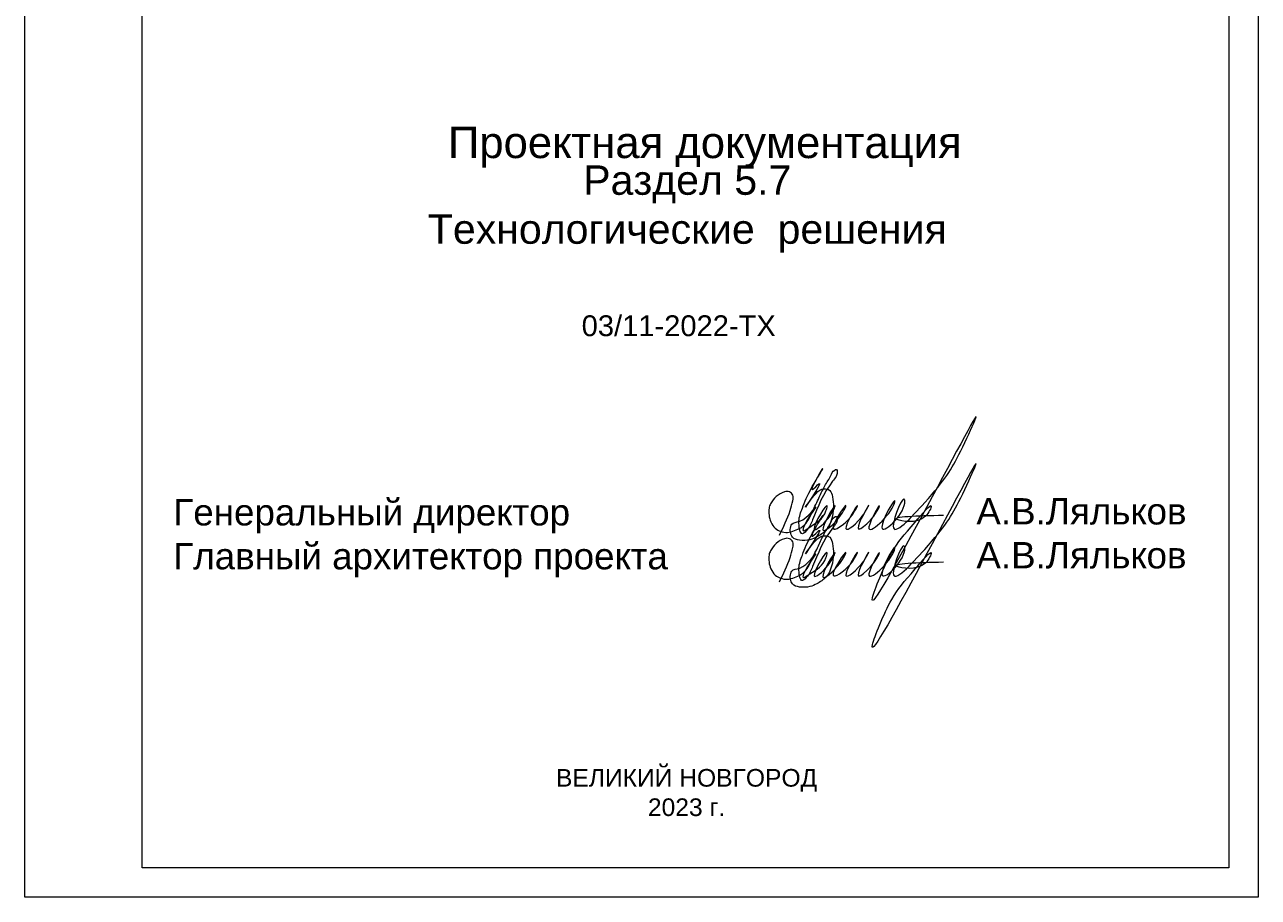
# Model space of a CAD drawing. Header units: metres. Extents: x 14591 to 15202, y 5442 to 5571.
# Drawn here: x 15026.5 to 15047.5, y 5442.33 to 5457.18 of the extents above; entities that cross this region are included whole.
import ezdxf

# ---------------------------------------------------------------- set-up
doc = ezdxf.new("R2010")
doc.units = ezdxf.units.M
doc.header["$MEASUREMENT"] = 0
doc.layers.add('контур здания на ситуации', color=1, linetype='Continuous', lineweight=30)
doc.styles.add('GOST 2.304', font='CS_Gost2304.shx')

msp = doc.modelspace()

# ---------------------------------------------------------------- linework, layer by layer
at = {"color": 7, "linetype": 'Continuous', "lineweight": 0, "flags": 128}
msp.add_lwpolyline([(15026.50435252, 5472.02831988), (15047.50435252, 5472.02831988), (15047.50435252, 5442.32831988), (15026.50435252, 5442.32831988), (15026.50435252, 5472.02831988)], close=True, dxfattribs=at)
at = {"color": 7, "linetype": 'Continuous', "lineweight": 13, "flags": 128}
msp.add_lwpolyline([(15028.50435252, 5471.52831988), (15047.00435252, 5471.52831988), (15047.00435252, 5442.82831988), (15028.50435252, 5442.82831988), (15028.50435252, 5471.52831988)], close=True, dxfattribs=at)
at = {"layer": 'контур здания на ситуации', "color": 5, "linetype": 'Continuous', "lineweight": 0, "ltscale": 0.00128}
for points in [[(15039.35215131, 5448.49158251), (15039.53504871, 5448.90990812), (15039.57991261, 5449.07734246), (15039.57991261, 5449.17212471), (15039.52428142, 5449.2277559), (15039.43648911, 5449.2277559), (15039.2986975, 5449.14820187), (15039.20115642, 5449.02387467), (15039.17541092, 5448.95192324), (15039.17541092, 5448.82968345), (15039.20578085, 5448.71634131), (15039.28209433, 5448.60820905), (15039.36985402, 5448.55754097), (15039.48879096, 5448.53768961), (15039.61002521, 5448.57017423), (15039.71419982, 5448.61755497), (15039.78565011, 5448.67278076), (15039.91278397, 5448.89298307), (15040.03070776, 5449.13537885), (15040.12641916, 5449.33210483), (15040.22659133, 5449.50560813), (15040.29288675, 5449.59853228), (15040.32382065, 5449.606821), (15040.33574503, 5449.56231859), (15040.31612719, 5449.4891038), (15040.25827715, 5449.40922142), (15039.91760818, 5448.75286594), (15039.80935059, 5448.56535829), (15039.7282673, 5448.51854483), (15039.70658051, 5448.55610745), (15039.69650917, 5448.5936942), (15039.68316203, 5448.72814447), (15039.74217148, 5448.94837074), (15039.91113171, 5449.31659242), (15040.08618478, 5449.61979323), (15039.91328454, 5449.2682824), (15040.02577215, 5449.36732096), (15039.79636572, 5448.96997736), (15039.9758515, 5449.20250487), (15040.10798641, 5449.27879299), (15040.20818784, 5449.2519441), (15040.2559293, 5449.14482568), (15040.27002153, 5448.97216277), (15040.14392923, 5448.57521117), (15039.98757278, 5448.46068134), (15039.87256156, 5448.41269999), (15039.69582887, 5448.40601566), (15039.57330068, 5448.45796587), (15039.55100557, 5448.49658214), (15039.5375441, 5448.58675155), (15039.56207147, 5448.67828895), (15039.69695789, 5448.72743007), (15039.96935194, 5448.97144678), (15039.76360086, 5448.56664149), (15039.86952513, 5448.6277969), (15040.14429741, 5448.90256917), (15040.16588739, 5448.98314407), (15039.94290304, 5448.59692385), (15040.17977947, 5448.77682861), (15040.30155711, 5448.99579106), (15040.09249082, 5448.58065428), (15040.38085537, 5448.80796756), (15040.48499721, 5448.99579106), (15040.26550696, 5448.60817824), (15040.56143187, 5448.7970285), (15040.67986222, 5448.99579106), (15040.48426566, 5448.6041289), (15040.78689204, 5448.8472931), (15040.87153262, 5448.99579106), (15040.69050379, 5448.60982996), (15041.04251114, 5448.9519499), (15041.05118738, 5448.97371209), (15040.87576718, 5448.63111654), (15041.31073313, 5449.03544509), (15041.31548119, 5449.05316509), (15041.09442713, 5448.62478539), (15041.48469878, 5449.03560916), (15041.48469878, 5449.0871745), (15041.29014423, 5448.64565551), (15041.82504523, 5449.04623521), (15042.43798253, 5449.92464739), (15042.6784035, 5450.44220654), (15040.936997, 5447.42600201), (15041.26321021, 5448.19557121), (15041.66357355, 5448.7132577), (15041.93639459, 5448.98607874), (15041.83731262, 5448.81446373), (15041.35619399, 5448.75679727), (15042.14485813, 5448.83262455)], [(15039.35215131, 5447.69466839), (15039.53504871, 5448.112994), (15039.57991261, 5448.28042834), (15039.57991261, 5448.37521059), (15039.52428142, 5448.43084178), (15039.43648911, 5448.43084178), (15039.2986975, 5448.35128775), (15039.20115642, 5448.22696055), (15039.17541092, 5448.15500913), (15039.17541092, 5448.03276933), (15039.20578085, 5447.91942719), (15039.28209433, 5447.81129494), (15039.36985402, 5447.76062686), (15039.48879096, 5447.74077549), (15039.61002521, 5447.77326011), (15039.71419982, 5447.82064085), (15039.78565011, 5447.87586665), (15039.91278397, 5448.09606895), (15040.03070776, 5448.33846473), (15040.12641916, 5448.53519071), (15040.22659133, 5448.70869401), (15040.29288675, 5448.80161817), (15040.32382065, 5448.80990688), (15040.33574503, 5448.76540447), (15040.31612719, 5448.69218968), (15040.25827715, 5448.6123073), (15039.91760818, 5447.95595182), (15039.80935059, 5447.76844417), (15039.7282673, 5447.72163071), (15039.70658051, 5447.75919333), (15039.69650917, 5447.79678008), (15039.68316203, 5447.93123036), (15039.74217148, 5448.15145662), (15039.91113171, 5448.5196783), (15040.08618478, 5448.82287911), (15039.91328454, 5448.47136828), (15040.02577215, 5448.57040684), (15039.79636572, 5448.17306325), (15039.9758515, 5448.40559075), (15040.10798641, 5448.48187888), (15040.20818784, 5448.45502998), (15040.2559293, 5448.34791157), (15040.27002153, 5448.17524865), (15040.14392923, 5447.77829706), (15039.98757278, 5447.66376723), (15039.87256156, 5447.61578587), (15039.69582887, 5447.60910154), (15039.57330068, 5447.66105175), (15039.55100557, 5447.69966802), (15039.5375441, 5447.78983744), (15039.56207147, 5447.88137483), (15039.69695789, 5447.93051595), (15039.96935194, 5448.17453266), (15039.76360086, 5447.76972737), (15039.86952513, 5447.83088278), (15040.14429741, 5448.10565505), (15040.16588739, 5448.18622996), (15039.94290304, 5447.80000973), (15040.17977947, 5447.97991449), (15040.30155711, 5448.19887695), (15040.09249082, 5447.78374016), (15040.38085537, 5448.01105344), (15040.48499721, 5448.19887695), (15040.26550696, 5447.81126413), (15040.56143187, 5448.00011438), (15040.67986222, 5448.19887695), (15040.48426566, 5447.80721479), (15040.78689204, 5448.05037898), (15040.87153262, 5448.19887695), (15040.69050379, 5447.81291584), (15041.04251114, 5448.15503579), (15041.05118738, 5448.17679797), (15040.87576718, 5447.83420242), (15041.31073313, 5448.23853097), (15041.31548119, 5448.25625097), (15041.09442713, 5447.82787127), (15041.48469878, 5448.23869504), (15041.48469878, 5448.29026039), (15041.29014423, 5447.84874139), (15041.82504523, 5448.2493211), (15042.43798253, 5449.12773327), (15042.6784035, 5449.64529242), (15040.936997, 5446.62908789), (15041.26321021, 5447.39865709), (15041.66357355, 5447.91634358), (15041.93639459, 5448.18916462), (15041.83731262, 5448.01754962), (15041.35619399, 5447.95988316), (15042.14485813, 5448.03571044)]]:
    msp.add_spline(points, degree=3, dxfattribs=at)

# ---------------------------------------------------------------- texts
at = {"color": 7, "linetype": 'Continuous', "lineweight": 13, "attachment_point": 5, "style": 'GOST 2.304'}
for s, insert, char_height, width in [('\\fArial|b0|i0|c204204|p39;Проектная документация', (15038.08184426, 5455.0937998), 0.5319063005, 16.908312077), ('\\fArial|b0|i0|c204204|p39;Раздел 5.7 \\PТехнологические  решения\\P ', (15037.78389975, 5453.62467547), 0.5, 15.8940701225), ('\\fArial|b0|i0|c204204|p39;03/11-2022-ТХ', (15037.63787609, 5452.05255616), 0.3546042003, 11.2722080514)]:
    msp.add_mtext(s, dxfattribs=dict(at, insert=insert, char_height=char_height, width=width))
at = {"color": 7, "linetype": 'Continuous', "lineweight": 13, "char_height": 0.4480002155, "attachment_point": 1, "style": 'GOST 2.304'}
for s, insert in [('\\fArial|b0|i0|c204204|p39;Генеральный директор\\PГлавный архитектор проекта                     \\P         ', (15029.03546351, 5449.10452313)), ('\\fArial|b0|i0|c204204|p39;А.В.Ляльков\\PА.В.Ляльков\\P', (15042.7044272, 5449.12088252))]:
    msp.add_mtext(s, dxfattribs=dict(at, insert=insert))
at = {"lineweight": 13, "insert": (15037.77228307, 5444.10974121), "char_height": 0.3, "width": 12.1204182722, "attachment_point": 5, "style": 'GOST 2.304'}
msp.add_mtext('\\fArial|b0|i0|c204204|p39;ВЕЛИКИЙ НОВГОРОД\\P2023 г.', dxfattribs=at)

doc.saveas('drawing.dxf')
